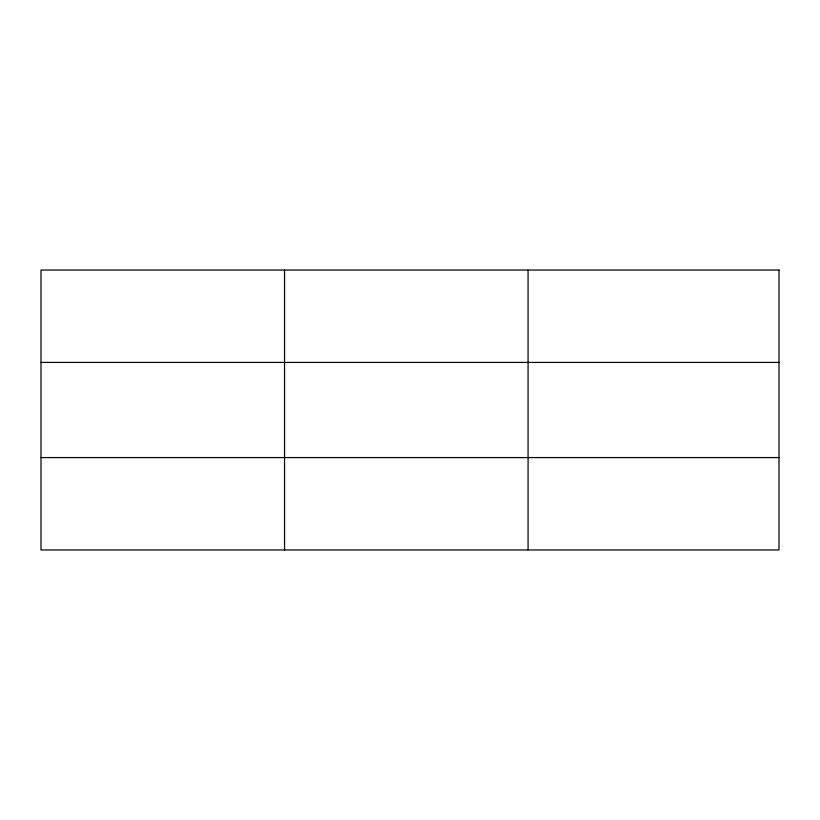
<?xml version="1.0" encoding="UTF-8"?>
<svg xmlns="http://www.w3.org/2000/svg" width="820" height="820" viewBox="0 0 820 820"><rect width="100%" height="100%" fill="white"/><g stroke="black" fill="none" stroke-linecap="round" stroke-linejoin="round"><path stroke-width="1.23" d="M528.08 549.953L528.08 270.046M41 362.419L779 362.419M41 457.58L779 457.58M284.54 270.046L284.54 549.953M779 270.046L779 549.953L41 549.953L41 270.046L779 270.046"/></g></svg>
